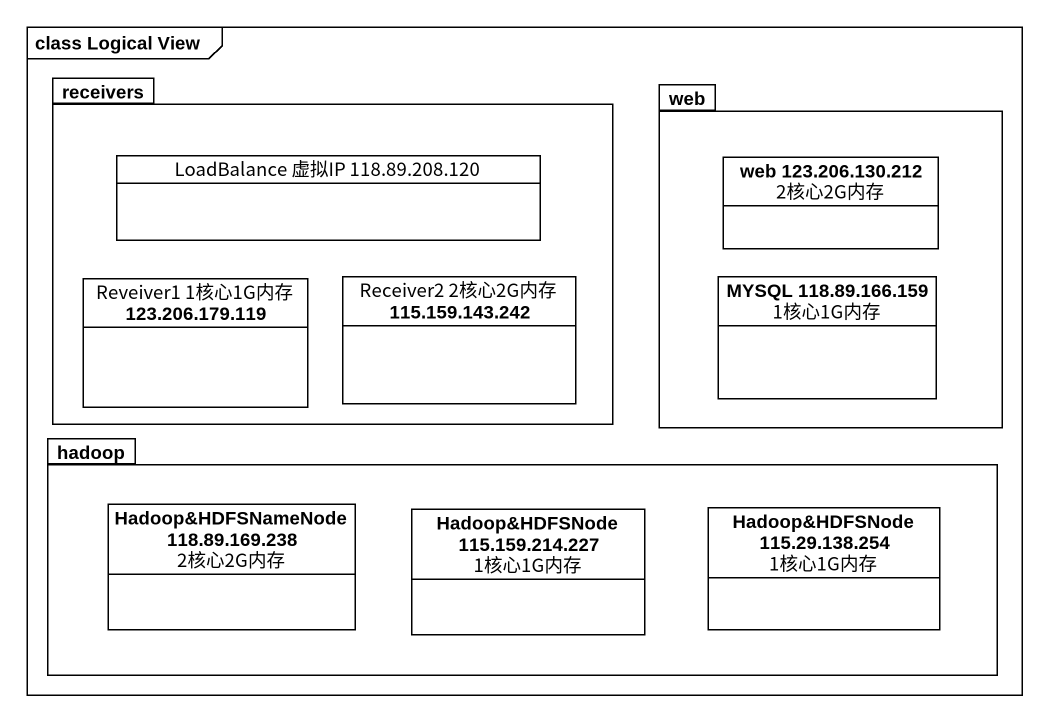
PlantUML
@startuml
mainframe class Logical View
hide circle
hide empty members
package receivers {
  class "LoadBalance 虚拟IP 118.89.208.120" as LoadBalance_虚拟IP_118_89_208
  class "Reveiver1 1核心1G内存 123.206.179.119" as Reveiver1_1核心1G内存_123_206
  class "Receiver2 2核心2G内存 115.159.143.242" as Receiver2_2核心2G内存_115_159
}
package web {
  class "web 123.206.130.212 2核心2G内存" as web_123_206_130_212_2核心2G内存
  class "MYSQL 118.89.166.159 1核心1G内存" as MYSQL_118_89_166_159_1核心1G内存
}
package hadoop {
  class "Hadoop&HDFSNameNode 118.89.169.238 2核心2G内存" as Hadoop_HDFSNameNode_118_89
  class "Hadoop&HDFSNode 115.159.214.227 1核心1G内存" as Hadoop_HDFSNode_115_159_214
  class "Hadoop&HDFSNode 115.29.138.254 1核心1G内存" as Hadoop_HDFSNode_115_29_138
}
@enduml
